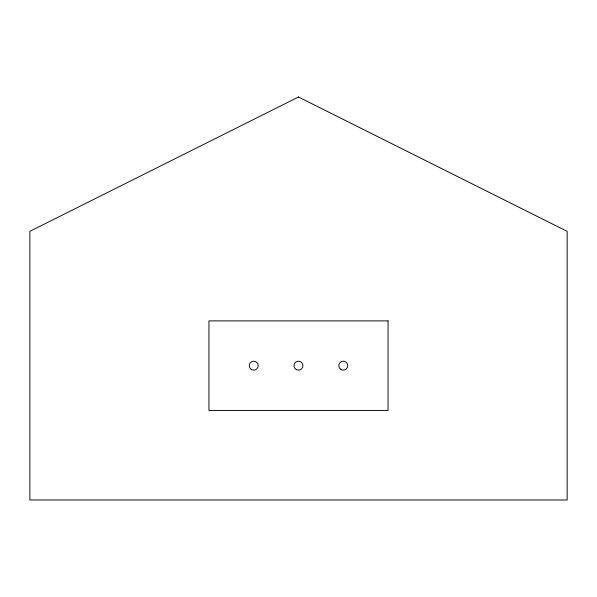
<?xml version="1.0" encoding="UTF-8"?>
<svg xmlns="http://www.w3.org/2000/svg" width="597" height="597" viewBox="0 0 597 597"><rect width="100%" height="100%" fill="white"/><g stroke="black" fill="none" stroke-linecap="round" stroke-linejoin="round"><path stroke-width="0.9" d="M298.5 97.013L29.85 231.337L29.85 499.987L567.15 499.987L567.15 231.337L298.5 97.013M388.05 320.887L208.95 320.887L208.95 410.438L388.05 410.438L388.05 320.887M296.261 369.543A4.478 4.478 0 0 0 302.977 365.662A4.478 4.478 0 0 0 296.261 361.782A4.478 4.478 0 0 0 296.261 369.543M341.036 369.543A4.478 4.478 0 0 0 347.752 365.662A4.478 4.478 0 0 0 341.036 361.782A4.478 4.478 0 0 0 341.036 369.543M251.486 369.543A4.478 4.478 0 0 0 258.202 365.662A4.478 4.478 0 0 0 251.486 361.782A4.478 4.478 0 0 0 251.486 369.543"/></g></svg>
